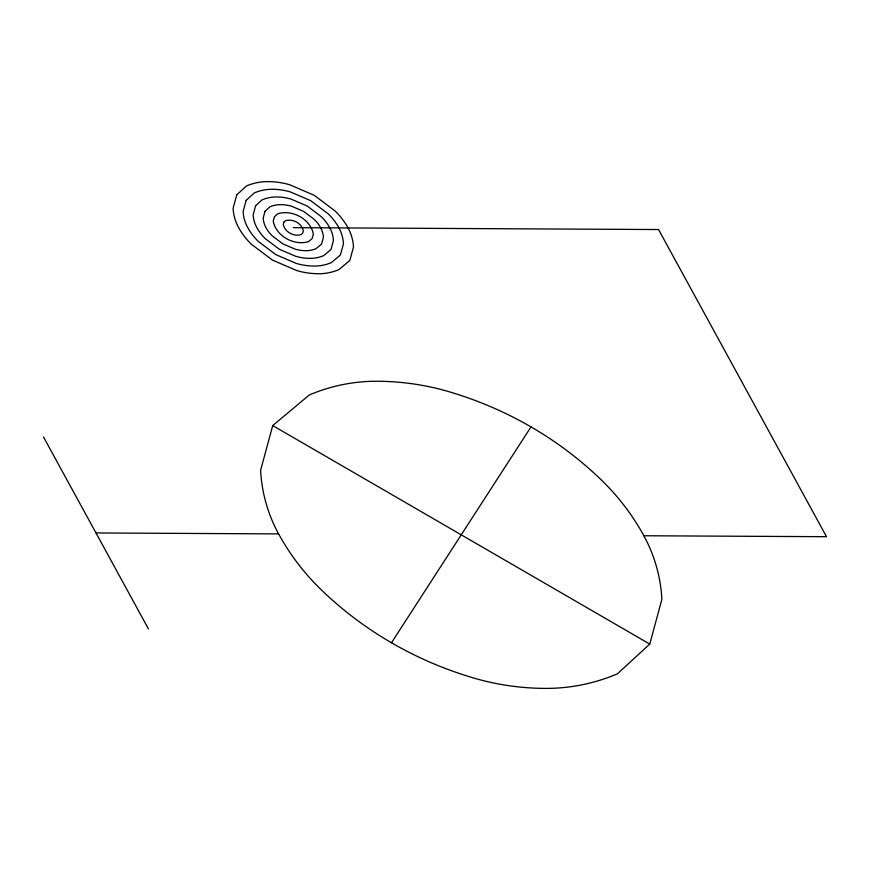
<?xml version="1.0" encoding="UTF-8"?>
<svg xmlns="http://www.w3.org/2000/svg" width="870" height="870" viewBox="0 0 870 870"><rect width="100%" height="100%" fill="white"/><g stroke="black" fill="none" stroke-linecap="round" stroke-linejoin="round"><path stroke-width="1.3" d="M272.723 425.571L260.587 470.365A164.908 156.393 -25.4 0 0 278.607 533.897A258.281 244.927 -25.4 0 0 321.508 590.045A390.184 370.022 -25.4 0 0 472.899 677.784A258.281 244.927 -25.4 0 0 545.218 688.398A175.109 166.061 -25.4 0 0 617.363 673.858L649.76 644.083L661.896 599.289A164.908 156.393 -25.4 0 0 643.865 535.757A258.281 244.927 -25.4 0 0 600.974 479.609A390.184 370.022 -25.4 0 0 449.583 391.87A258.281 244.927 -25.4 0 0 377.265 381.245A164.908 156.393 -25.4 0 0 309.328 394.947L272.723 425.571L649.76 644.083M391.478 642.767L531.004 426.887M293.299 227.668L658.557 229.539L826.5 536.692L643.865 535.757M95.983 532.962L278.607 533.897M43.5 436.968L148.465 628.945M236.738 194.891L233.095 208.332A49.47 46.915 -25.4 0 0 238.51 227.385A77.484 73.482 -25.4 0 0 251.376 244.231L272.364 260.054L296.79 270.559A77.484 73.482 -25.4 0 0 318.485 273.745A49.47 46.915 -25.4 0 0 338.876 269.635L349.849 260.445L353.492 247.004A49.47 46.915 -25.4 0 0 348.087 227.951A77.484 73.482 -25.4 0 0 335.222 211.105L314.222 195.293L289.797 184.788A77.484 73.482 -25.4 0 0 268.101 181.602A52.537 49.818 -25.4 0 0 246.46 185.962L236.738 194.891M246.166 200.361L243.132 211.551A41.227 39.096 -25.4 0 0 247.635 227.44A64.565 61.237 -25.4 0 0 258.368 241.468L275.855 254.649L296.213 263.403A64.565 61.237 -25.4 0 0 314.287 266.068A41.227 39.096 -25.4 0 0 331.274 262.642L340.431 254.986L343.465 243.785A41.227 39.096 -25.4 0 0 338.952 227.907A64.565 61.237 -25.4 0 0 328.229 213.868L310.742 200.687L290.384 191.933A64.565 61.237 -25.4 0 0 272.299 189.279A43.772 41.51 -25.4 0 0 254.268 192.912L246.166 200.361M255.595 205.82L253.17 214.781A32.984 31.276 -25.4 0 0 256.77 227.483A51.656 48.981 -25.4 0 0 265.35 238.717L279.346 249.255L295.626 256.258A51.656 48.981 -25.4 0 0 310.09 258.39A32.984 31.276 -25.4 0 0 323.683 255.649L331.002 249.516L333.428 240.566A32.984 31.276 -25.4 0 0 329.828 227.853A51.656 48.981 -25.4 0 0 321.247 216.63L307.251 206.081L290.971 199.078A51.656 48.981 -25.4 0 0 276.508 196.957A35.017 33.212 -25.4 0 0 262.077 199.861L255.595 205.82M265.024 211.279L263.197 218A24.741 23.457 -25.4 0 0 265.905 227.527A38.737 36.736 -25.4 0 0 272.332 235.955L282.837 243.861L295.05 249.114A38.737 36.736 -25.4 0 0 305.892 250.701A24.741 23.457 -25.4 0 0 316.082 248.646L321.574 244.057L323.401 237.336A24.741 23.457 -25.4 0 0 320.693 227.809A38.737 36.736 -25.4 0 0 314.255 219.392L303.76 211.475L291.548 206.223A38.737 36.736 -25.4 0 0 280.705 204.635A26.263 24.904 -25.4 0 0 269.885 206.821L265.024 211.279M274.442 216.75L273.234 221.219C276.018 236.172 294.223 246.003 308.491 241.653L312.145 238.597L313.363 234.117C310.536 219.012 292.059 209.202 277.682 213.77L274.442 216.75M283.87 222.209L283.261 224.449C284.664 231.92 293.755 236.836 300.889 234.661L302.727 233.127L303.325 230.898C301.912 223.34 292.679 218.435 285.49 220.719L283.87 222.209"/></g></svg>
